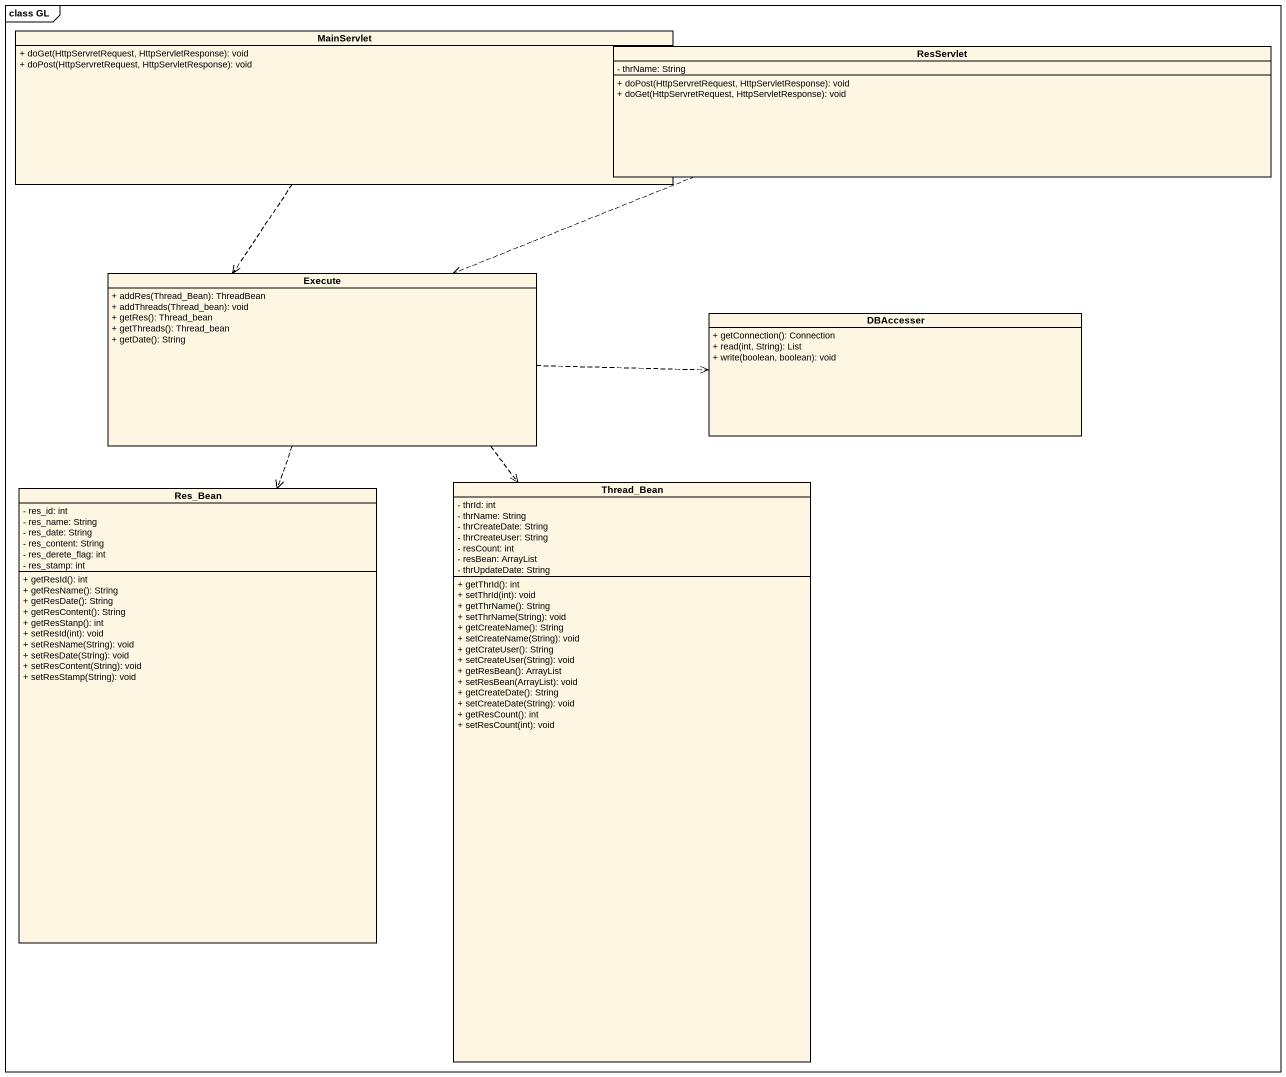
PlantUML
@startuml
mainframe class GL
hide circle
hide empty members
skinparam classAttributeIconSize 0
class MainServlet {
  + doGet(HttpServretRequest, HttpServletResponse): void
  + doPost(HttpServretRequest, HttpServletResponse): void
}
class ResServlet {
  - thrName: String
  + doPost(HttpServretRequest, HttpServletResponse): void
  + doGet(HttpServretRequest, HttpServletResponse): void
}
class Execute {
  + addRes(Thread_Bean): ThreadBean
  + addThreads(Thread_bean): void
  + getRes(): Thread_bean
  + getThreads(): Thread_bean
  + getDate(): String
}
class DBAccesser {
  + getConnection(): Connection
  + read(int, String): List
  + write(boolean, boolean): void
}
class Res_Bean {
  - res_id: int
  - res_name: String
  - res_date: String
  - res_content: String
  - res_derete_flag: int
  - res_stamp: int
  + getResId(): int
  + getResName(): String
  + getResDate(): String
  + getResContent(): String
  + getResStanp(): int
  + setResId(int): void
  + setResName(String): void
  + setResDate(String): void
  + setResContent(String): void
  + setResStamp(String): void
}
class Thread_Bean {
  - thrId: int
  - thrName: String
  - thrCreateDate: String
  - thrCreateUser: String
  - resCount: int
  - resBean: ArrayList
  - thrUpdateDate: String
  + getThrId(): int
  + setThrId(int): void
  + getThrName(): String
  + setThrName(String): void
  + getCreateName(): String
  + setCreateName(String): void
  + getCrateUser(): String
  + setCreateUser(String): void
  + getResBean(): ArrayList
  + setResBean(ArrayList): void
  + getCreateDate(): String
  + setCreateDate(String): void
  + getResCount(): int
  + setResCount(int): void
}
MainServlet ..> Execute
ResServlet .left.> Execute
Execute .right.> DBAccesser
Execute ..> Res_Bean
Execute ..> Thread_Bean
@enduml
